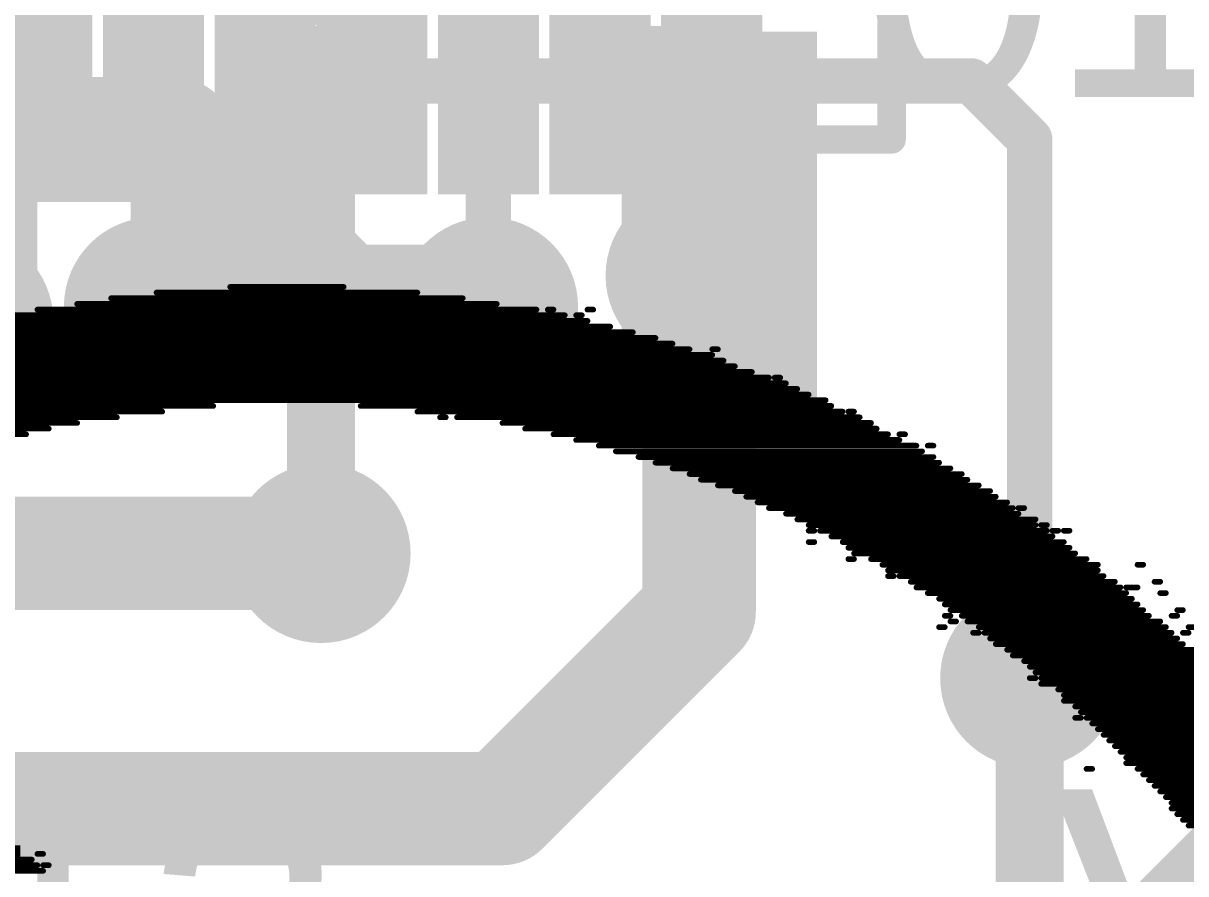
# Model space of a CAD drawing. Header units: millimetres. Extents: x -0.12 to 2.11, y 0 to 1.55.
# Drawn here: x 1.7115 to 1.9165, y 0.9045 to 1.0545 of the extents above; entities that cross this region are included whole.
import ezdxf

# ---------------------------------------------------------------- set-up
doc = ezdxf.new("R2010")
doc.units = ezdxf.units.MM
doc.header["$MEASUREMENT"] = 0
for name, color, linetype in [('BottomLayer', 5, 'Continuous'), ('BottomOverlay', 54, 'Continuous'), ('BottomSolder', 6, 'Continuous'), ('TopLayer', 1, 'Continuous'), ('TopOverlay', 2, 'Continuous'), ('TopPaste', 8, 'Continuous'), ('TopSolder', 216, 'Continuous'), ('ViaHoleLayer', 16, 'Continuous')]:
    doc.layers.add(name, color=color, linetype=linetype)
doc.styles.add('Arial', font='', dxfattribs={"height": 0.2})
doc.styles.get('Arial').set_extended_font_data('Arial')

# ---------------------------------------------------------------- blocks, each defined once
blk = doc.blocks.new('40_VQFN__7X5__9')
at = {"layer": 'TopLayer'}
for points in [[(-0.05413, -0.14567), (-0.05413, -0.12205), (-0.04429, -0.12205), (-0.04429, -0.14567)], [(-0.03445, -0.14567), (-0.03445, -0.12205), (-0.02461, -0.12205), (-0.02461, -0.14567)], [(-0.01476, -0.14567), (-0.01476, -0.12205), (-0.00492, -0.12205), (-0.00492, -0.14567)], [(0.00492, -0.14567), (0.00492, -0.12205), (0.01476, -0.12205), (0.01476, -0.14567)], [(0.02461, -0.14567), (0.02461, -0.12205), (0.03445, -0.12205), (0.03445, -0.14567)], [(0.04429, -0.14567), (0.04429, -0.12205), (0.05413, -0.12205), (0.05413, -0.14567)], [(0.06398, -0.14567), (0.06398, -0.12205), (0.07382, -0.12205), (0.07382, -0.14567)]]:
    blk.add_hatch(color=1, dxfattribs=at).paths.add_polyline_path(points)
at = {"layer": 'TopPaste'}
for points in [[(-0.05413, -0.14567), (-0.05413, -0.12205), (-0.04429, -0.12205), (-0.04429, -0.14567)], [(-0.03445, -0.14567), (-0.03445, -0.12205), (-0.02461, -0.12205), (-0.02461, -0.14567)], [(-0.01476, -0.14567), (-0.01476, -0.12205), (-0.00492, -0.12205), (-0.00492, -0.14567)], [(0.00492, -0.14567), (0.00492, -0.12205), (0.01476, -0.12205), (0.01476, -0.14567)], [(0.02461, -0.14567), (0.02461, -0.12205), (0.03445, -0.12205), (0.03445, -0.14567)], [(0.04429, -0.14567), (0.04429, -0.12205), (0.05413, -0.12205), (0.05413, -0.14567)], [(0.06398, -0.14567), (0.06398, -0.12205), (0.07382, -0.12205), (0.07382, -0.14567)]]:
    blk.add_hatch(color=8, dxfattribs=at).paths.add_polyline_path(points)
at = {"layer": 'TopSolder'}
for points in [[(-0.05813, -0.14967), (-0.05813, -0.11805), (-0.04029, -0.11805), (-0.04029, -0.14967)], [(-0.03845, -0.14967), (-0.03845, -0.11805), (-0.02061, -0.11805), (-0.02061, -0.14967)], [(-0.01876, -0.14967), (-0.01876, -0.11805), (-0.00092, -0.11805), (-0.00092, -0.14967)], [(0.00092, -0.14967), (0.00092, -0.11805), (0.01876, -0.11805), (0.01876, -0.14967)], [(0.02061, -0.14967), (0.02061, -0.11805), (0.03845, -0.11805), (0.03845, -0.14967)], [(0.04029, -0.14967), (0.04029, -0.11805), (0.05813, -0.11805), (0.05813, -0.14967)], [(0.05998, -0.14967), (0.05998, -0.11805), (0.07782, -0.11805), (0.07782, -0.14967)]]:
    blk.add_hatch(color=216, dxfattribs=at).paths.add_polyline_path(points)
at = {"layer": 'TopOverlay', "const_width": 0.005}
for points in [[(0.10064, -0.14), (0.10064, -0.11933)], [(0.08, -0.14), (0.10064, -0.14)]]:
    blk.add_lwpolyline(points, dxfattribs=at)
at = {"layer": 'TopOverlay', "const_width": 0.0025}
for points in [[(0.09939, -0.11933, 1), (0.10189, -0.11933, 1)], [(0.07875, -0.14, 1), (0.08125, -0.14, 1)], [(0.09939, -0.14, 1), (0.10189, -0.14, 1)], [(0.09939, -0.14, 1), (0.10189, -0.14, 1)]]:
    blk.add_lwpolyline(points, format="xyb", close=True, dxfattribs=at)

msp = doc.modelspace()

# ---------------------------------------------------------------- hatches: boundary and pattern name
at = {"layer": 'BottomLayer'}
h = msp.add_hatch(color=5, dxfattribs=at)
edge = h.paths.add_edge_path()
edge.add_arc((1.83, 1.01), 0.01181, 0, 360)
h = msp.add_hatch(color=5, dxfattribs=at)
edge = h.paths.add_edge_path()
edge.add_arc((1.73447, 1.00447), 0.01181, 0, 360)
h = msp.add_hatch(color=5, dxfattribs=at)
edge = h.paths.add_edge_path()
edge.add_arc((1.79353, 1.00447), 0.01181, 0, 360)
h = msp.add_hatch(color=5, dxfattribs=at)
edge = h.paths.add_edge_path()
edge.add_arc((1.701, 1.002), 0.01181, 0, 360)
h = msp.add_hatch(color=5, dxfattribs=at)
edge = h.paths.add_edge_path()
edge.add_arc((1.764, 0.961), 0.01181, 0, 360)
h = msp.add_hatch(color=5, dxfattribs=at)
edge = h.paths.add_edge_path()
edge.add_arc((1.889, 0.939), 0.01181, 0, 360)
at = {"layer": 'BottomSolder'}
h = msp.add_hatch(color=6, dxfattribs=at)
edge = h.paths.add_edge_path()
edge.add_arc((1.83, 1.01), 0.01581, 0, 360)
h = msp.add_hatch(color=6, dxfattribs=at)
edge = h.paths.add_edge_path()
edge.add_arc((1.73447, 1.00447), 0.01581, 0, 360)
h = msp.add_hatch(color=6, dxfattribs=at)
edge = h.paths.add_edge_path()
edge.add_arc((1.79353, 1.00447), 0.01581, 0, 360)
h = msp.add_hatch(color=6, dxfattribs=at)
edge = h.paths.add_edge_path()
edge.add_arc((1.701, 1.002), 0.01581, 0, 360)
h = msp.add_hatch(color=6, dxfattribs=at)
edge = h.paths.add_edge_path()
edge.add_arc((1.764, 0.961), 0.01581, 0, 360)
h = msp.add_hatch(color=6, dxfattribs=at)
edge = h.paths.add_edge_path()
edge.add_arc((1.889, 0.939), 0.01581, 0, 360)
at = {"layer": 'TopLayer'}
for points in [[(1.68989, 1.027), (1.72189, 1.027), (1.72189, 1.054), (1.68989, 1.054)], [(1.74894, 1.027), (1.78094, 1.027), (1.78094, 1.054), (1.74894, 1.054)], [(1.808, 1.027), (1.84, 1.027), (1.84, 1.054), (1.808, 1.054)], [(1.817, 0.985), (1.8515, 0.985), (1.8515, 1.053), (1.817, 1.053)], [(1.68989, 0.988), (1.714, 0.988), (1.714, 1.04014), (1.68989, 1.04014)]]:
    msp.add_hatch(color=1, dxfattribs=at).paths.add_polyline_path(points)
h = msp.add_hatch(color=1, dxfattribs=at)
edge = h.paths.add_edge_path()
edge.add_arc((1.83, 1.01), 0.01181, 0, 360)
h = msp.add_hatch(color=1, dxfattribs=at)
edge = h.paths.add_edge_path()
edge.add_arc((1.73447, 1.00447), 0.01181, 0, 360)
h = msp.add_hatch(color=1, dxfattribs=at)
edge = h.paths.add_edge_path()
edge.add_arc((1.79353, 1.00447), 0.01181, 0, 360)
h = msp.add_hatch(color=1, dxfattribs=at)
edge = h.paths.add_edge_path()
edge.add_arc((1.701, 1.002), 0.01181, 0, 360)
h = msp.add_hatch(color=1, dxfattribs=at)
edge = h.paths.add_edge_path()
edge.add_arc((1.764, 0.961), 0.01181, 0, 360)
h = msp.add_hatch(color=1, dxfattribs=at)
edge = h.paths.add_edge_path()
edge.add_arc((1.889, 0.939), 0.01181, 0, 360)
at = {"layer": 'TopSolder'}
h = msp.add_hatch(color=216, dxfattribs=at)
edge = h.paths.add_edge_path()
edge.add_arc((1.83, 1.01), 0.01581, 0, 360)
h = msp.add_hatch(color=216, dxfattribs=at)
edge = h.paths.add_edge_path()
edge.add_arc((1.73447, 1.00447), 0.01581, 0, 360)
h = msp.add_hatch(color=216, dxfattribs=at)
edge = h.paths.add_edge_path()
edge.add_arc((1.79353, 1.00447), 0.01581, 0, 360)
h = msp.add_hatch(color=216, dxfattribs=at)
edge = h.paths.add_edge_path()
edge.add_arc((1.701, 1.002), 0.01581, 0, 360)
h = msp.add_hatch(color=216, dxfattribs=at)
edge = h.paths.add_edge_path()
edge.add_arc((1.764, 0.961), 0.01581, 0, 360)
h = msp.add_hatch(color=216, dxfattribs=at)
edge = h.paths.add_edge_path()
edge.add_arc((1.889, 0.939), 0.01581, 0, 360)
at = {"layer": 'ViaHoleLayer'}
h = msp.add_hatch(color=16, dxfattribs=at)
edge = h.paths.add_edge_path()
edge.add_arc((1.83, 1.01), 0.00591, 0, 360)
h = msp.add_hatch(color=16, dxfattribs=at)
edge = h.paths.add_edge_path()
edge.add_arc((1.73447, 1.00447), 0.00591, 0, 360)
h = msp.add_hatch(color=16, dxfattribs=at)
edge = h.paths.add_edge_path()
edge.add_arc((1.79353, 1.00447), 0.00591, 0, 360)
h = msp.add_hatch(color=16, dxfattribs=at)
edge = h.paths.add_edge_path()
edge.add_arc((1.764, 0.961), 0.00591, 0, 360)
h = msp.add_hatch(color=16, dxfattribs=at)
edge = h.paths.add_edge_path()
edge.add_arc((1.889, 0.939), 0.00591, 0, 360)

# ---------------------------------------------------------------- linework, layer by layer
at = {"layer": 'BottomLayer'}
for points, const_width in [([(1.764, 1.059), (1.77867, 1.04433)], 0.008), ([(1.77867, 1.04433), (1.87867, 1.04433)], 0.008), ([(1.87867, 1.04433), (1.889, 1.034)], 0.008), ([(1.66868, 1.034), (1.738, 1.034)], 0.022), ([(1.738, 1.034), (1.76753, 1.00447)], 0.022), ([(1.889, 0.939), (1.889, 1.034)], 0.008), ([(1.83, 1.01), (1.83069, 1.00931)], 0.02), ([(1.83069, 0.95069), (1.83069, 1.00931)], 0.02), ([(1.73447, 1.00447), (1.76753, 1.00447)], 0.022), ([(1.76753, 1.00447), (1.79353, 1.00447)], 0.022), ([(1.268, 0.961), (1.764, 0.961)], 0.02), ([(1.796, 0.916), (1.83069, 0.95069)], 0.02), ([(1.245, 0.916), (1.796, 0.916)], 0.02), ([(1.903, 0.88), (1.931, 0.908)], 0.025)]:
    msp.add_lwpolyline(points, dxfattribs=dict(at, const_width=const_width))
for points, const_width in [([(1.77667, 1.04433, 1), (1.78067, 1.04433, 1)], 0.004), ([(1.77667, 1.04433, 1), (1.78067, 1.04433, 1)], 0.004), ([(1.87667, 1.04433, 1), (1.88067, 1.04433, 1)], 0.004), ([(1.87667, 1.04433, 1), (1.88067, 1.04433, 1)], 0.004), ([(1.7325, 1.034, 1), (1.7435, 1.034, 1)], 0.011), ([(1.7325, 1.034, 1), (1.7435, 1.034, 1)], 0.011), ([(1.887, 1.034, 1), (1.891, 1.034, 1)], 0.004), ([(1.887, 1.034, 1), (1.891, 1.034, 1)], 0.004), ([(1.825, 1.01, 1), (1.835, 1.01, 1)], 0.01), ([(1.82569, 1.00931, 1), (1.83569, 1.00931, 1)], 0.01), ([(1.82569, 1.00931, 1), (1.83569, 1.00931, 1)], 0.01), ([(1.72897, 1.00447, 1), (1.73997, 1.00447, 1)], 0.011), ([(1.76203, 1.00447, 1), (1.77303, 1.00447, 1)], 0.011), ([(1.76203, 1.00447, 1), (1.77303, 1.00447, 1)], 0.011), ([(1.76203, 1.00447, 1), (1.77303, 1.00447, 1)], 0.011), ([(1.78803, 1.00447, 1), (1.79903, 1.00447, 1)], 0.011), ([(1.759, 0.961, 1), (1.769, 0.961, 1)], 0.01), ([(1.82569, 0.95069, 1), (1.83569, 0.95069, 1)], 0.01), ([(1.82569, 0.95069, 1), (1.83569, 0.95069, 1)], 0.01), ([(1.887, 0.939, 1), (1.891, 0.939, 1)], 0.004), ([(1.791, 0.916, 1), (1.801, 0.916, 1)], 0.01), ([(1.791, 0.916, 1), (1.801, 0.916, 1)], 0.01)]:
    msp.add_lwpolyline(points, format="xyb", close=True, dxfattribs=dict(at, const_width=const_width))
at = {"layer": 'BottomOverlay', "const_width": 0.001}
for points in [[(1.735, 1.007), (1.781, 1.007)], [(1.748, 1.008), (1.768, 1.008)], [(1.721, 1.005), (1.795, 1.005)], [(1.727, 1.006), (1.789, 1.006)], [(1.706, 1.002), (1.811, 1.002)], [(1.71, 1.003), (1.807, 1.003)], [(1.714, 1.004), (1.802, 1.004)], [(1.804, 1.004), (1.805, 1.004)], [(1.809, 1.003), (1.81, 1.003)], [(1.811, 1.004), (1.812, 1.004)], [(1.697, 1), (1.819, 1)], [(1.702, 1.001), (1.815, 1.001)], [(1.691, 0.998), (1.826, 0.998)], [(1.694, 0.999), (1.823, 0.999)], [(1.685, 0.996), (1.833, 0.996)], [(1.687, 0.997), (1.829, 0.997)], [(1.833, 0.997), (1.834, 0.997)], [(1.679, 0.994), (1.837, 0.994)], [(1.682, 0.995), (1.835, 0.995)], [(1.674, 0.992), (1.843, 0.992)], [(1.677, 0.993), (1.84, 0.993)], [(1.844, 0.992), (1.845, 0.992)], [(1.669, 0.99), (1.848, 0.99)], [(1.671, 0.991), (1.846, 0.991)], [(1.664, 0.988), (1.853, 0.988)], [(1.667, 0.989), (1.85, 0.989)], [(1.66, 0.986), (1.736, 0.986)], [(1.663, 0.987), (1.745, 0.987)], [(1.771, 0.987), (1.854, 0.987)], [(1.781, 0.986), (1.856, 0.986)], [(1.857, 0.986), (1.858, 0.986)], [(1.655, 0.984), (1.721, 0.984)], [(1.659, 0.985), (1.728, 0.985)], [(1.785, 0.985), (1.786, 0.985)], [(1.788, 0.985), (1.859, 0.985)], [(1.796, 0.984), (1.861, 0.984)], [(1.653, 0.982), (1.712, 0.982)], [(1.654, 0.983), (1.716, 0.983)], [(1.8, 0.983), (1.862, 0.983)], [(1.805, 0.982), (1.864, 0.982)], [(1.866, 0.982), (1.867, 0.982)], [(1.809, 0.981), (1.866, 0.981)], [(1.813, 0.98), (1.869, 0.98)], [(1.871, 0.98), (1.872, 0.98)], [(1.816, 0.979), (1.87, 0.979)], [(1.82, 0.978), (1.872, 0.978)], [(1.823, 0.977), (1.873, 0.977)], [(1.826, 0.976), (1.875, 0.976)], [(1.829, 0.975), (1.877, 0.975)], [(1.831, 0.974), (1.878, 0.974)], [(1.834, 0.973), (1.88, 0.973)], [(1.837, 0.972), (1.882, 0.972)], [(1.839, 0.971), (1.883, 0.971)], [(1.841, 0.97), (1.885, 0.97)], [(1.843, 0.969), (1.886, 0.969)], [(1.846, 0.968), (1.887, 0.968)], [(1.887, 0.969), (1.888, 0.969)], [(1.848, 0.967), (1.89, 0.967)], [(1.85, 0.966), (1.89, 0.966)], [(1.891, 0.966), (1.892, 0.966)], [(1.85, 0.965), (1.851, 0.965)], [(1.852, 0.965), (1.892, 0.965)], [(1.854, 0.964), (1.893, 0.964)], [(1.893, 0.965), (1.894, 0.965)], [(1.895, 0.965), (1.896, 0.965)], [(1.85, 0.963), (1.851, 0.963)], [(1.856, 0.963), (1.895, 0.963)], [(1.857, 0.962), (1.896, 0.962)], [(1.858, 0.961), (1.897, 0.961)], [(1.857, 0.96), (1.858, 0.96)], [(1.861, 0.96), (1.899, 0.96)], [(1.863, 0.959), (1.901, 0.959)], [(1.908, 0.959), (1.909, 0.959)], [(1.864, 0.958), (1.901, 0.958)], [(1.864, 0.957), (1.865, 0.957)], [(1.866, 0.957), (1.902, 0.957)], [(1.868, 0.956), (1.904, 0.956)], [(1.869, 0.955), (1.905, 0.955)], [(1.906, 0.955), (1.908, 0.955)], [(1.911, 0.956), (1.912, 0.956)], [(1.871, 0.954), (1.906, 0.954)], [(1.873, 0.953), (1.907, 0.953)], [(1.912, 0.954), (1.913, 0.954)], [(1.874, 0.952), (1.908, 0.952)], [(1.875, 0.951), (1.909, 0.951)], [(1.915, 0.951), (1.916, 0.951)], [(1.874, 0.95), (1.875, 0.95)], [(1.875, 0.949), (1.876, 0.949)], [(1.877, 0.95), (1.91, 0.95)], [(1.878, 0.949), (1.912, 0.949)], [(1.914, 0.95), (1.915, 0.95)], [(1.873, 0.948), (1.874, 0.948)], [(1.879, 0.947), (1.88, 0.947)], [(1.88, 0.948), (1.913, 0.948)], [(1.881, 0.947), (1.914, 0.947)], [(1.916, 0.947), (1.917, 0.947)], [(1.917, 0.948), (1.918, 0.948)], [(1.882, 0.946), (1.915, 0.946)], [(1.883, 0.945), (1.916, 0.945)], [(1.885, 0.944), (1.918, 0.944)], [(1.886, 0.943), (1.918, 0.943)], [(1.888, 0.942), (1.919, 0.942)], [(1.889, 0.941), (1.922, 0.941)], [(1.889, 0.939), (1.89, 0.939)], [(1.89, 0.94), (1.921, 0.94)], [(1.891, 0.939), (1.922, 0.939)], [(1.891, 0.938), (1.923, 0.938)], [(1.894, 0.937), (1.924, 0.937)], [(1.895, 0.936), (1.925, 0.936)], [(1.895, 0.935), (1.925, 0.935)], [(1.897, 0.934), (1.926, 0.934)], [(1.898, 0.933), (1.927, 0.933)], [(1.897, 0.932), (1.898, 0.932)], [(1.899, 0.932), (1.928, 0.932)], [(1.9, 0.931), (1.929, 0.931)], [(1.901, 0.93), (1.93, 0.93)], [(1.902, 0.929), (1.931, 0.929)], [(1.903, 0.928), (1.932, 0.928)], [(1.904, 0.927), (1.933, 0.927)], [(1.905, 0.926), (1.933, 0.926)], [(1.906, 0.925), (1.934, 0.925)], [(1.899, 0.923), (1.9, 0.923)], [(1.906, 0.924), (1.935, 0.924)], [(1.908, 0.923), (1.936, 0.923)], [(1.909, 0.922), (1.937, 0.922)], [(1.91, 0.921), (1.937, 0.921)], [(1.911, 0.92), (1.938, 0.92)], [(1.912, 0.919), (1.939, 0.919)], [(1.913, 0.918), (1.94, 0.918)], [(1.914, 0.917), (1.941, 0.917)], [(1.914, 0.916), (1.941, 0.916)], [(1.915, 0.915), (1.942, 0.915)], [(1.916, 0.914), (1.943, 0.914)], [(1.917, 0.913), (1.945, 0.913)], [(1.557, 0.909), (1.711, 0.909)], [(1.559, 0.908), (1.711, 0.908)], [(1.714, 0.908), (1.715, 0.908)], [(1.56, 0.907), (1.713, 0.907)], [(1.562, 0.906), (1.714, 0.906)], [(1.715, 0.906), (1.716, 0.906)], [(1.565, 0.905), (1.715, 0.905)]]:
    msp.add_lwpolyline(points, dxfattribs=at)
at = {"layer": 'BottomOverlay', "const_width": 0.0005}
for points in [[(1.73475, 1.007, 1), (1.73525, 1.007, 1)], [(1.74775, 1.008, 1), (1.74825, 1.008, 1)], [(1.76775, 1.008, 1), (1.76825, 1.008, 1)], [(1.78075, 1.007, 1), (1.78125, 1.007, 1)], [(1.72075, 1.005, 1), (1.72125, 1.005, 1)], [(1.72675, 1.006, 1), (1.72725, 1.006, 1)], [(1.78875, 1.006, 1), (1.78925, 1.006, 1)], [(1.79475, 1.005, 1), (1.79525, 1.005, 1)], [(1.71375, 1.004, 1), (1.71425, 1.004, 1)], [(1.80175, 1.004, 1), (1.80225, 1.004, 1)], [(1.80375, 1.004, 1), (1.80425, 1.004, 1)], [(1.80475, 1.004, 1), (1.80525, 1.004, 1)], [(1.80675, 1.003, 1), (1.80725, 1.003, 1)], [(1.80875, 1.003, 1), (1.80925, 1.003, 1)], [(1.80975, 1.003, 1), (1.81025, 1.003, 1)], [(1.81075, 1.004, 1), (1.81125, 1.004, 1)], [(1.81075, 1.002, 1), (1.81125, 1.002, 1)], [(1.81175, 1.004, 1), (1.81225, 1.004, 1)], [(1.81475, 1.001, 1), (1.81525, 1.001, 1)], [(1.81875, 1, 1), (1.81925, 1, 1)], [(1.82275, 0.999, 1), (1.82325, 0.999, 1)], [(1.82575, 0.998, 1), (1.82625, 0.998, 1)], [(1.82875, 0.997, 1), (1.82925, 0.997, 1)], [(1.83275, 0.997, 1), (1.83325, 0.997, 1)], [(1.83275, 0.996, 1), (1.83325, 0.996, 1)], [(1.83375, 0.997, 1), (1.83425, 0.997, 1)], [(1.83475, 0.995, 1), (1.83525, 0.995, 1)], [(1.83675, 0.994, 1), (1.83725, 0.994, 1)], [(1.83975, 0.993, 1), (1.84025, 0.993, 1)], [(1.84275, 0.992, 1), (1.84325, 0.992, 1)], [(1.84375, 0.992, 1), (1.84425, 0.992, 1)], [(1.84475, 0.992, 1), (1.84525, 0.992, 1)], [(1.84575, 0.991, 1), (1.84625, 0.991, 1)], [(1.84775, 0.99, 1), (1.84825, 0.99, 1)], [(1.84975, 0.989, 1), (1.85025, 0.989, 1)], [(1.85275, 0.988, 1), (1.85325, 0.988, 1)], [(1.73575, 0.986, 1), (1.73625, 0.986, 1)], [(1.74475, 0.987, 1), (1.74525, 0.987, 1)], [(1.77075, 0.987, 1), (1.77125, 0.987, 1)], [(1.78075, 0.986, 1), (1.78125, 0.986, 1)], [(1.85375, 0.987, 1), (1.85425, 0.987, 1)], [(1.85575, 0.986, 1), (1.85625, 0.986, 1)], [(1.85675, 0.986, 1), (1.85725, 0.986, 1)], [(1.85775, 0.986, 1), (1.85825, 0.986, 1)], [(1.72075, 0.984, 1), (1.72125, 0.984, 1)], [(1.72775, 0.985, 1), (1.72825, 0.985, 1)], [(1.78475, 0.985, 1), (1.78525, 0.985, 1)], [(1.78575, 0.985, 1), (1.78625, 0.985, 1)], [(1.78775, 0.985, 1), (1.78825, 0.985, 1)], [(1.79575, 0.984, 1), (1.79625, 0.984, 1)], [(1.85875, 0.985, 1), (1.85925, 0.985, 1)], [(1.86075, 0.984, 1), (1.86125, 0.984, 1)], [(1.71175, 0.982, 1), (1.71225, 0.982, 1)], [(1.71575, 0.983, 1), (1.71625, 0.983, 1)], [(1.79975, 0.983, 1), (1.80025, 0.983, 1)], [(1.80475, 0.982, 1), (1.80525, 0.982, 1)], [(1.86175, 0.983, 1), (1.86225, 0.983, 1)], [(1.86375, 0.982, 1), (1.86425, 0.982, 1)], [(1.86575, 0.982, 1), (1.86625, 0.982, 1)], [(1.86675, 0.982, 1), (1.86725, 0.982, 1)], [(1.80875, 0.981, 1), (1.80925, 0.981, 1)], [(1.81275, 0.98, 1), (1.81325, 0.98, 1)], [(1.86575, 0.981, 1), (1.86625, 0.981, 1)], [(1.86875, 0.98, 1), (1.86925, 0.98, 1)], [(1.87075, 0.98, 1), (1.87125, 0.98, 1)], [(1.87175, 0.98, 1), (1.87225, 0.98, 1)], [(1.81575, 0.979, 1), (1.81625, 0.979, 1)], [(1.81975, 0.978, 1), (1.82025, 0.978, 1)], [(1.86975, 0.979, 1), (1.87025, 0.979, 1)], [(1.87175, 0.978, 1), (1.87225, 0.978, 1)], [(1.82275, 0.977, 1), (1.82325, 0.977, 1)], [(1.82575, 0.976, 1), (1.82625, 0.976, 1)], [(1.87275, 0.977, 1), (1.87325, 0.977, 1)], [(1.87475, 0.976, 1), (1.87525, 0.976, 1)], [(1.82875, 0.975, 1), (1.82925, 0.975, 1)], [(1.83075, 0.974, 1), (1.83125, 0.974, 1)], [(1.87675, 0.975, 1), (1.87725, 0.975, 1)], [(1.87775, 0.974, 1), (1.87825, 0.974, 1)], [(1.83375, 0.973, 1), (1.83425, 0.973, 1)], [(1.83675, 0.972, 1), (1.83725, 0.972, 1)], [(1.87975, 0.973, 1), (1.88025, 0.973, 1)], [(1.88175, 0.972, 1), (1.88225, 0.972, 1)], [(1.83875, 0.971, 1), (1.83925, 0.971, 1)], [(1.84075, 0.97, 1), (1.84125, 0.97, 1)], [(1.88275, 0.971, 1), (1.88325, 0.971, 1)], [(1.88475, 0.97, 1), (1.88525, 0.97, 1)], [(1.84275, 0.969, 1), (1.84325, 0.969, 1)], [(1.84575, 0.968, 1), (1.84625, 0.968, 1)], [(1.88575, 0.969, 1), (1.88625, 0.969, 1)], [(1.88675, 0.969, 1), (1.88725, 0.969, 1)], [(1.88675, 0.968, 1), (1.88725, 0.968, 1)], [(1.88775, 0.969, 1), (1.88825, 0.969, 1)], [(1.84775, 0.967, 1), (1.84825, 0.967, 1)], [(1.84975, 0.966, 1), (1.85025, 0.966, 1)], [(1.88975, 0.967, 1), (1.89025, 0.967, 1)], [(1.88975, 0.966, 1), (1.89025, 0.966, 1)], [(1.89075, 0.966, 1), (1.89125, 0.966, 1)], [(1.89175, 0.966, 1), (1.89225, 0.966, 1)], [(1.84975, 0.965, 1), (1.85025, 0.965, 1)], [(1.85075, 0.965, 1), (1.85125, 0.965, 1)], [(1.85175, 0.965, 1), (1.85225, 0.965, 1)], [(1.85375, 0.964, 1), (1.85425, 0.964, 1)], [(1.89175, 0.965, 1), (1.89225, 0.965, 1)], [(1.89275, 0.965, 1), (1.89325, 0.965, 1)], [(1.89275, 0.964, 1), (1.89325, 0.964, 1)], [(1.89375, 0.965, 1), (1.89425, 0.965, 1)], [(1.89475, 0.965, 1), (1.89525, 0.965, 1)], [(1.89575, 0.965, 1), (1.89625, 0.965, 1)], [(1.84975, 0.963, 1), (1.85025, 0.963, 1)], [(1.85075, 0.963, 1), (1.85125, 0.963, 1)], [(1.85575, 0.963, 1), (1.85625, 0.963, 1)], [(1.85675, 0.962, 1), (1.85725, 0.962, 1)], [(1.85775, 0.961, 1), (1.85825, 0.961, 1)], [(1.89475, 0.963, 1), (1.89525, 0.963, 1)], [(1.89575, 0.962, 1), (1.89625, 0.962, 1)], [(1.89675, 0.961, 1), (1.89725, 0.961, 1)], [(1.85675, 0.96, 1), (1.85725, 0.96, 1)], [(1.85775, 0.96, 1), (1.85825, 0.96, 1)], [(1.86075, 0.96, 1), (1.86125, 0.96, 1)], [(1.86275, 0.959, 1), (1.86325, 0.959, 1)], [(1.89875, 0.96, 1), (1.89925, 0.96, 1)], [(1.90075, 0.959, 1), (1.90125, 0.959, 1)], [(1.90775, 0.959, 1), (1.90825, 0.959, 1)], [(1.90875, 0.959, 1), (1.90925, 0.959, 1)], [(1.86375, 0.958, 1), (1.86425, 0.958, 1)], [(1.86375, 0.957, 1), (1.86425, 0.957, 1)], [(1.86475, 0.957, 1), (1.86525, 0.957, 1)], [(1.86575, 0.957, 1), (1.86625, 0.957, 1)], [(1.90075, 0.958, 1), (1.90125, 0.958, 1)], [(1.90175, 0.957, 1), (1.90225, 0.957, 1)], [(1.86775, 0.956, 1), (1.86825, 0.956, 1)], [(1.86875, 0.955, 1), (1.86925, 0.955, 1)], [(1.90375, 0.956, 1), (1.90425, 0.956, 1)], [(1.90475, 0.955, 1), (1.90525, 0.955, 1)], [(1.90575, 0.955, 1), (1.90625, 0.955, 1)], [(1.90775, 0.955, 1), (1.90825, 0.955, 1)], [(1.91075, 0.956, 1), (1.91125, 0.956, 1)], [(1.91175, 0.956, 1), (1.91225, 0.956, 1)], [(1.87075, 0.954, 1), (1.87125, 0.954, 1)], [(1.87275, 0.953, 1), (1.87325, 0.953, 1)], [(1.90575, 0.954, 1), (1.90625, 0.954, 1)], [(1.90675, 0.953, 1), (1.90725, 0.953, 1)], [(1.91175, 0.954, 1), (1.91225, 0.954, 1)], [(1.91275, 0.954, 1), (1.91325, 0.954, 1)], [(1.87375, 0.952, 1), (1.87425, 0.952, 1)], [(1.87475, 0.951, 1), (1.87525, 0.951, 1)], [(1.90775, 0.952, 1), (1.90825, 0.952, 1)], [(1.90875, 0.951, 1), (1.90925, 0.951, 1)], [(1.91475, 0.951, 1), (1.91525, 0.951, 1)], [(1.91575, 0.951, 1), (1.91625, 0.951, 1)], [(1.87375, 0.95, 1), (1.87425, 0.95, 1)], [(1.87475, 0.95, 1), (1.87525, 0.95, 1)], [(1.87475, 0.949, 1), (1.87525, 0.949, 1)], [(1.87575, 0.949, 1), (1.87625, 0.949, 1)], [(1.87675, 0.95, 1), (1.87725, 0.95, 1)], [(1.87775, 0.949, 1), (1.87825, 0.949, 1)], [(1.90975, 0.95, 1), (1.91025, 0.95, 1)], [(1.91175, 0.949, 1), (1.91225, 0.949, 1)], [(1.91375, 0.95, 1), (1.91425, 0.95, 1)], [(1.91475, 0.95, 1), (1.91525, 0.95, 1)], [(1.87275, 0.948, 1), (1.87325, 0.948, 1)], [(1.87375, 0.948, 1), (1.87425, 0.948, 1)], [(1.87875, 0.947, 1), (1.87925, 0.947, 1)], [(1.87975, 0.948, 1), (1.88025, 0.948, 1)], [(1.87975, 0.947, 1), (1.88025, 0.947, 1)], [(1.88075, 0.947, 1), (1.88125, 0.947, 1)], [(1.91275, 0.948, 1), (1.91325, 0.948, 1)], [(1.91375, 0.947, 1), (1.91425, 0.947, 1)], [(1.91575, 0.947, 1), (1.91625, 0.947, 1)], [(1.91675, 0.948, 1), (1.91725, 0.948, 1)], [(1.91675, 0.947, 1), (1.91725, 0.947, 1)], [(1.88175, 0.946, 1), (1.88225, 0.946, 1)], [(1.88275, 0.945, 1), (1.88325, 0.945, 1)], [(1.91475, 0.946, 1), (1.91525, 0.946, 1)], [(1.91575, 0.945, 1), (1.91625, 0.945, 1)], [(1.88475, 0.944, 1), (1.88525, 0.944, 1)], [(1.88575, 0.943, 1), (1.88625, 0.943, 1)], [(1.88775, 0.942, 1), (1.88825, 0.942, 1)], [(1.88875, 0.941, 1), (1.88925, 0.941, 1)], [(1.88875, 0.939, 1), (1.88925, 0.939, 1)], [(1.88975, 0.94, 1), (1.89025, 0.94, 1)], [(1.88975, 0.939, 1), (1.89025, 0.939, 1)], [(1.89075, 0.939, 1), (1.89125, 0.939, 1)], [(1.89075, 0.938, 1), (1.89125, 0.938, 1)], [(1.89375, 0.937, 1), (1.89425, 0.937, 1)], [(1.89475, 0.936, 1), (1.89525, 0.936, 1)], [(1.89475, 0.935, 1), (1.89525, 0.935, 1)], [(1.89675, 0.934, 1), (1.89725, 0.934, 1)], [(1.89775, 0.933, 1), (1.89825, 0.933, 1)], [(1.89675, 0.932, 1), (1.89725, 0.932, 1)], [(1.89775, 0.932, 1), (1.89825, 0.932, 1)], [(1.89875, 0.932, 1), (1.89925, 0.932, 1)], [(1.89975, 0.931, 1), (1.90025, 0.931, 1)], [(1.90075, 0.93, 1), (1.90125, 0.93, 1)], [(1.90175, 0.929, 1), (1.90225, 0.929, 1)], [(1.90275, 0.928, 1), (1.90325, 0.928, 1)], [(1.90375, 0.927, 1), (1.90425, 0.927, 1)], [(1.90475, 0.926, 1), (1.90525, 0.926, 1)], [(1.90575, 0.925, 1), (1.90625, 0.925, 1)], [(1.89875, 0.923, 1), (1.89925, 0.923, 1)], [(1.89975, 0.923, 1), (1.90025, 0.923, 1)], [(1.90575, 0.924, 1), (1.90625, 0.924, 1)], [(1.90775, 0.923, 1), (1.90825, 0.923, 1)], [(1.90875, 0.922, 1), (1.90925, 0.922, 1)], [(1.90975, 0.921, 1), (1.91025, 0.921, 1)], [(1.91075, 0.92, 1), (1.91125, 0.92, 1)], [(1.91175, 0.919, 1), (1.91225, 0.919, 1)], [(1.91275, 0.918, 1), (1.91325, 0.918, 1)], [(1.91375, 0.917, 1), (1.91425, 0.917, 1)], [(1.91375, 0.916, 1), (1.91425, 0.916, 1)], [(1.91475, 0.915, 1), (1.91525, 0.915, 1)], [(1.91575, 0.914, 1), (1.91625, 0.914, 1)], [(1.91675, 0.913, 1), (1.91725, 0.913, 1)], [(1.71375, 0.908, 1), (1.71425, 0.908, 1)], [(1.71475, 0.908, 1), (1.71525, 0.908, 1)], [(1.71275, 0.907, 1), (1.71325, 0.907, 1)], [(1.71375, 0.906, 1), (1.71425, 0.906, 1)], [(1.71475, 0.906, 1), (1.71525, 0.906, 1)], [(1.71575, 0.906, 1), (1.71625, 0.906, 1)], [(1.71475, 0.905, 1), (1.71525, 0.905, 1)]]:
    msp.add_lwpolyline(points, format="xyb", close=True, dxfattribs=at)
at = {"layer": 'TopLayer'}
for points, const_width in [([(1.73447, 1.00447), (1.73447, 1.04014)], 0.008), ([(1.764, 0.961), (1.764, 1.039)], 0.012), ([(1.79353, 1.00447), (1.79353, 1.04014)], 0.008), ([(1.73447, 1.00253), (1.73447, 1.00447)], 0.008), ([(1.889, 0.8905), (1.889, 0.939)], 0.012)]:
    msp.add_lwpolyline(points, dxfattribs=dict(at, const_width=const_width))
for points, const_width in [([(1.73247, 1.04014, 1), (1.73647, 1.04014, 1)], 0.004), ([(1.761, 1.039, 1), (1.767, 1.039, 1)], 0.006), ([(1.79153, 1.04014, 1), (1.79553, 1.04014, 1)], 0.004), ([(1.73247, 1.00447, 1), (1.73647, 1.00447, 1)], 0.004), ([(1.73247, 1.00447, 1), (1.73647, 1.00447, 1)], 0.004), ([(1.79153, 1.00447, 1), (1.79553, 1.00447, 1)], 0.004), ([(1.73247, 1.00253, 1), (1.73647, 1.00253, 1)], 0.004), ([(1.761, 0.961, 1), (1.767, 0.961, 1)], 0.006), ([(1.886, 0.939, 1), (1.892, 0.939, 1)], 0.006)]:
    msp.add_lwpolyline(points, format="xyb", close=True, dxfattribs=dict(at, const_width=const_width))

# ---------------------------------------------------------------- block references
msp.add_blockref('40_VQFN__7X5__9', (1.764, 1.174))

# ---------------------------------------------------------------- texts
at = {"layer": 'BottomOverlay', "style": 'Arial', "text_generation_flag": 2}
msp.add_text('C10', height=0.045, dxfattribs=at).set_placement((1.97423, 1.04151))
at = {"layer": 'TopOverlay', "style": 'Arial'}
msp.add_text('VBK', height=0.05, rotation=360, dxfattribs=at).set_placement((1.89281, 0.86941))
msp.add_text('C13', height=0.045, dxfattribs=at).set_placement((1.65277, 0.87051))

doc.saveas('drawing.dxf')
